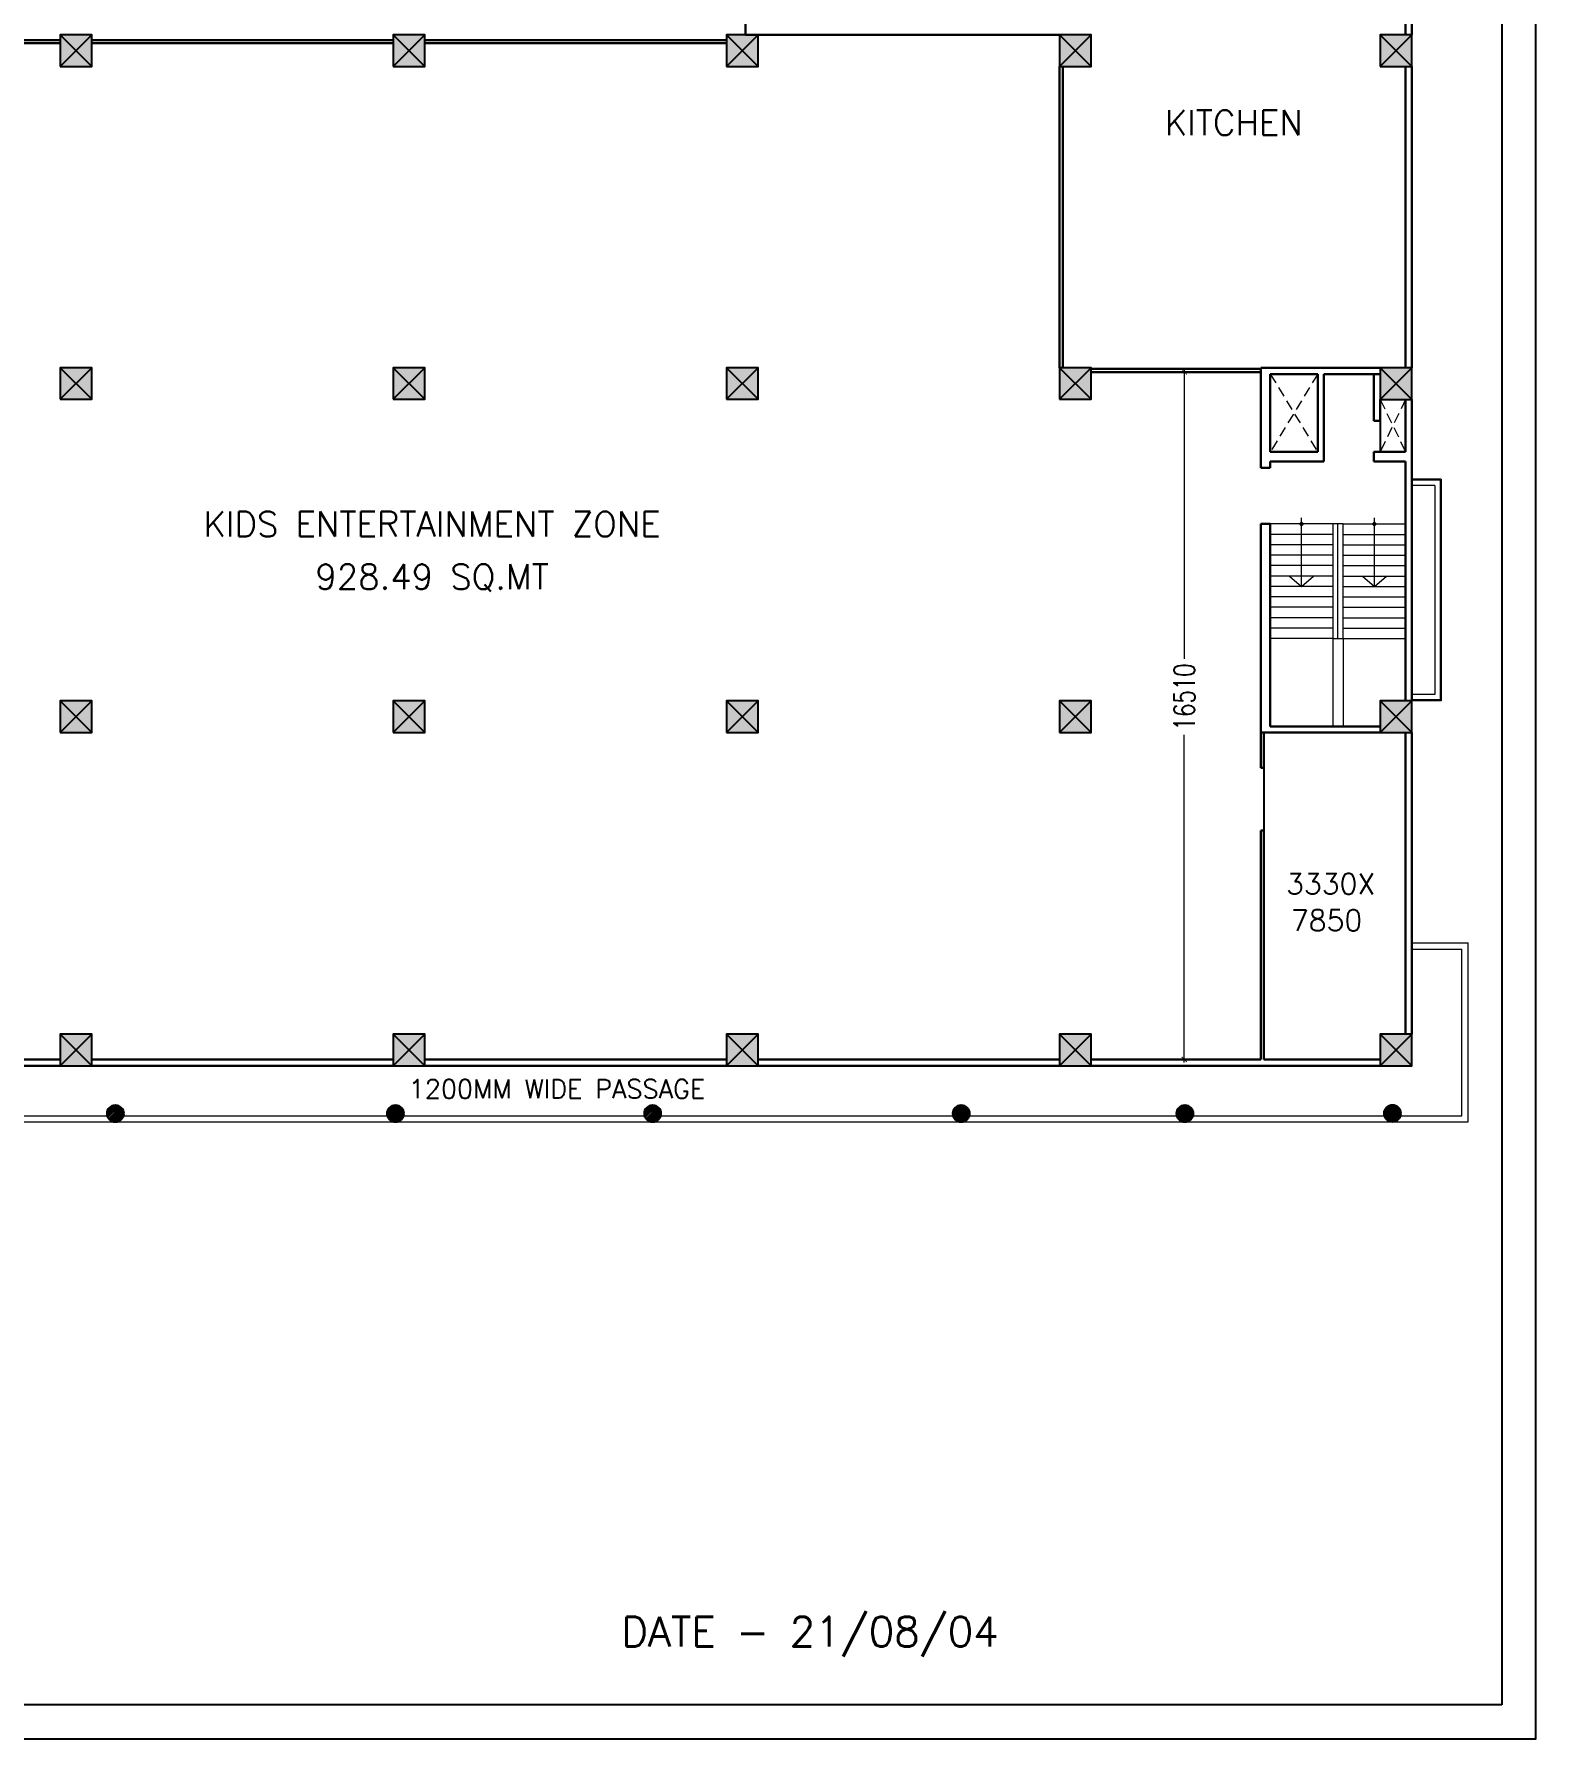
# Model space of a CAD drawing. Extents: x -14054 to 906348, y -36965 to 188562.
# Drawn here: x 623013 to 659080, y 60442 to 101385 of the extents above; entities that cross this region are included whole.
import ezdxf
from ezdxf.enums import TextEntityAlignment as Align

# ---------------------------------------------------------------- set-up
doc = ezdxf.new("R2010")
doc.units = 0
doc.header["$LTSCALE"] = 1000
doc.header["$MEASUREMENT"] = 0
doc.header["$PDMODE"] = 34
doc.header["$PDSIZE"] = -5
doc.linetypes.add('HIDDEN', pattern=[0.375, 0.25, -0.125])
doc.layers.get('0').update_dxf_attribs({"linetype": 'CONTINUOUS'})
doc.layers.get('DEFPOINTS').update_dxf_attribs({"linetype": 'CONTINUOUS'})
for name, color, linetype in [('BOR', 5, 'CONTINUOUS'), ('COL', 5, 'CONTINUOUS'), ('DIM', 5, 'CONTINUOUS'), ('DOOR', 6, 'CONTINUOUS'), ('HATCH', 9, 'CONTINUOUS'), ('SOLID', 252, 'CONTINUOUS')]:
    doc.layers.add(name, color=color, linetype=linetype)
for name, color, linetype, lineweight in [('HIDDEN', 7, 'HIDDEN', 15), ('STAIR', 4, 'CONTINUOUS', 15), ('TEXT', 3, 'CONTINUOUS', 15), ('WALL', 2, 'CONTINUOUS', 30), ('WIN', 6, 'CONTINUOUS', 9)]:
    doc.layers.add(name, color=color, linetype=linetype, lineweight=lineweight)
doc.styles.add('DIM', font='romans.shx', dxfattribs={"width": 0.75, "height": 500})
doc.styles.add('ROMAN', font='ROMANS')
doc.dimstyles.new('DIM2', dxfattribs={"dimtxt": 300, "dimasz": 300, "dimexe": 75, "dimexo": 0, "dimgap": 100, "dimtad": 1, "dimdec": 0, "dimzin": 1, "dimdsep": 46, "dimtxsty": 'DIM', "dimblk1": 'ARCHTICK', "dimblk2": 'ARCHTICK', "dimsah": 1, "dimcen": 0, "dimdle": 75, "dimclrd": 9, "dimclre": 9, "dimclrt": 3, "dimadec": 0, "dimazin": 0, "dimtfac": 1, "dimtdec": 0, "dimtmove": 2, "dimatfit": 3, "dimldrblk": 'ARCHTICK', "dimfxl": 1, "dimtolj": 1, "dimtzin": 12, "dimarcsym": 0})

# ---------------------------------------------------------------- blocks, each defined once
blk = doc.blocks.new('_ARCHTICK')
at = {"color": 0, "linetype": 'ByBlock', "const_width": 0.15}
blk.add_lwpolyline([(-0.5, -0.5), (0.5, 0.5)], dxfattribs=at)
blk = doc.blocks.new('*D83')
at = {"layer": 'DEFPOINTS', "color": 0, "transparency": 16777216}
for p in [(650719, 93269), (650636, 76759), (650719, 76759)]:
    blk.add_point(p, dxfattribs=at)
at = {"layer": 'DIM', "color": 9, "lineweight": -2, "transparency": 16777216}
for p, q in [((650719, 93269), (650561, 93269)), ((650636, 93344), (650636, 86378)), ((650636, 76684), (650636, 84553)), ((650719, 76759), (650561, 76759))]:
    blk.add_line(p, q, dxfattribs=at)
at = {"layer": 'DIM', "color": 9, "lineweight": -2, "transparency": 16777216, "xscale": 125, "yscale": 125, "zscale": 125}
for p, rotation in [((650636, 93269), 90), ((650636, 76759), 270)]:
    blk.add_blockref('_ARCHTICK', p, dxfattribs=dict(at, rotation=rotation))
at = {"layer": 'DIM', "color": 3, "transparency": 16777216, "insert": (650636, 85466), "char_height": 500, "attachment_point": 5, "rotation": 90, "style": 'DIM'}
blk.add_mtext('\\A1;16510', dxfattribs=at)
blk = doc.blocks.new('*U46')
at = {"layer": 'HATCH'}
h = blk.add_hatch(dxfattribs=at)
h.set_pattern_fill('ANSI31', color=256, scale=300, style=0)
h.set_pattern_definition([(45, (178624.667, -61396.816), (-26.5165043, 26.5165043), [])])
h.paths.add_polyline_path([(624764.2, 75459.15, 0.06325422), (624770.55, 75409.15), (625157.85, 75409.15, 0.06325422), (625164.2, 75459.15, 1)])
h.paths.add_polyline_path([(625157.85, 75409.15), (624770.55, 75409.15, 0.77459667)])
h = blk.add_hatch(dxfattribs=at)
h.set_pattern_fill('ANSI31', color=256, scale=300, style=0)
h.set_pattern_definition([(45, (185352.318, -61396.816), (-26.5165043, 26.5165043), [])])
h.paths.add_polyline_path([(631491.85, 75459.15, 0.06325422), (631498.21, 75409.15), (631885.5, 75409.15, 0.06325422), (631891.85, 75459.15, 1)])
h.paths.add_polyline_path([(631885.5, 75409.15), (631498.21, 75409.15, 0.77459667)])
h = blk.add_hatch(dxfattribs=at)
h.set_pattern_fill('ANSI31', color=256, scale=300, style=0)
h.set_pattern_definition([(45, (191528.885, -61396.816), (-26.5165043, 26.5165043), [])])
h.paths.add_polyline_path([(637668.42, 75459.15, 0.06325422), (637674.77, 75409.15), (638062.07, 75409.15, 0.06325422), (638068.42, 75459.15, 1)])
h.paths.add_polyline_path([(638062.07, 75409.15), (637674.77, 75409.15, 0.77459667)])
h = blk.add_hatch(dxfattribs=at)
h.set_pattern_fill('ANSI31', color=256, scale=300, style=0)
h.set_pattern_definition([(45, (198938.348, -61396.816), (-26.5165043, 26.5165043), [])])
h.paths.add_polyline_path([(645077.88, 75459.15, 0.06325422), (645084.24, 75409.15), (645471.53, 75409.15, 0.06325422), (645477.88, 75459.15, 1)])
h.paths.add_polyline_path([(645471.53, 75409.15), (645084.24, 75409.15, 0.77459667)])
h = blk.add_hatch(dxfattribs=at)
h.set_pattern_fill('ANSI31', color=256, scale=300, style=0)
h.set_pattern_definition([(45, (204310.705, -61396.816), (-26.5165043, 26.5165043), [])])
h.paths.add_polyline_path([(650450.24, 75459.15, 0.06325422), (650456.59, 75409.15), (650843.89, 75409.15, 0.06325422), (650850.24, 75459.15, 1)])
h.paths.add_polyline_path([(650843.89, 75409.15), (650456.59, 75409.15, 0.77459667)])
h = blk.add_hatch(dxfattribs=at)
h.set_pattern_fill('ANSI31', color=256, scale=300, style=0)
h.set_pattern_definition([(45, (209294.792, -61392.89), (-26.5165043, 26.5165043), [])])
h.paths.add_polyline_path([(655434.33, 75463.08, 0.06325422), (655440.68, 75413.08), (655827.98, 75413.08, 0.06325422), (655834.33, 75463.08, 1)])
h.paths.add_polyline_path([(655827.98, 75413.08), (655440.68, 75413.08, 0.77459667)])
at = {"layer": 'SOLID'}
for points in [[(623640.34, 100609.15), (624400.34, 100609.15), (624400.34, 101369.15), (623640.34, 101369.15)], [(631640.34, 100609.15), (632400.34, 100609.15), (632400.34, 101369.15), (631640.34, 101369.15)], [(639640.34, 100609.15), (640400.34, 100609.15), (640400.34, 101369.15), (639640.34, 101369.15)], [(647640.34, 100609.15), (648400.34, 100609.15), (648400.34, 101369.15), (647640.34, 101369.15)], [(655340.34, 100606.15), (656100.34, 100606.15), (656100.34, 101366.15), (655340.34, 101366.15)], [(623640.34, 92613.15), (624400.34, 92613.15), (624400.34, 93373.15), (623640.34, 93373.15)], [(631640.34, 92613.15), (632400.34, 92613.15), (632400.34, 93373.15), (631640.34, 93373.15)], [(639640.34, 92613.15), (640400.34, 92613.15), (640400.34, 93373.15), (639640.34, 93373.15)], [(647640.34, 92613.15), (648400.34, 92613.15), (648400.34, 93373.15), (647640.34, 93373.15)], [(655340.34, 92609.15), (656100.34, 92609.15), (656100.34, 93369.15), (655340.34, 93369.15)], [(623640.34, 84609.15), (624400.34, 84609.15), (624400.34, 85369.15), (623640.34, 85369.15)], [(631640.34, 84609.15), (632400.34, 84609.15), (632400.34, 85369.15), (631640.34, 85369.15)], [(639640.34, 84609.15), (640400.34, 84609.15), (640400.34, 85369.15), (639640.34, 85369.15)], [(647640.34, 84609.15), (648400.34, 84609.15), (648400.34, 85369.15), (647640.34, 85369.15)], [(655340.34, 84609.15), (656100.34, 84609.15), (656100.34, 85369.15), (655340.34, 85369.15)], [(623640.34, 76609.15), (624400.34, 76609.15), (624400.34, 77369.15), (623640.34, 77369.15)], [(631640.34, 76609.15), (632400.34, 76609.15), (632400.34, 77369.15), (631640.34, 77369.15)], [(639640.34, 76609.15), (640400.34, 76609.15), (640400.34, 77369.15), (639640.34, 77369.15)], [(647640.34, 76609.15), (648400.34, 76609.15), (648400.34, 77369.15), (647640.34, 77369.15)], [(655340.34, 76609.15), (656100.34, 76609.15), (656100.34, 77369.15), (655340.34, 77369.15)]]:
    blk.add_hatch(color=256, dxfattribs=at).paths.add_polyline_path(points)
at = {"layer": 'BOR', "color": 2, "ltscale": 140}
for points in [[(551691.67, 139976.49), (551691.67, 60441.6), (659079.84, 60441.6), (659079.84, 139976.49)], [(658260.59, 61260.85), (552510.93, 61260.85), (552510.93, 139157.23), (658260.59, 139157.23)]]:
    blk.add_lwpolyline(points, close=True, dxfattribs=at)
at = {"layer": 'COL', "color": 7}
for p, q in [((624400.34, 101369.15), (623640.34, 100609.15)), ((623640.34, 101369.15), (624400.34, 100609.15)), ((632400.34, 101369.15), (631640.34, 100609.15)), ((631640.34, 101369.15), (632400.34, 100609.15)), ((640400.34, 101369.15), (639640.34, 100609.15)), ((639640.34, 101369.15), (640400.34, 100609.15)), ((648400.34, 101369.15), (647640.34, 100609.15)), ((647640.34, 101369.15), (648400.34, 100609.15)), ((656100.34, 101366.15), (655340.34, 100606.15)), ((655340.34, 101366.15), (656100.34, 100606.15)), ((624400.34, 93373.15), (623640.34, 92613.15)), ((623640.34, 93373.15), (624400.34, 92613.15)), ((632400.34, 93373.15), (631640.34, 92613.15)), ((631640.34, 93373.15), (632400.34, 92613.15)), ((640400.34, 93373.15), (639640.34, 92613.15)), ((639640.34, 93373.15), (640400.34, 92613.15)), ((648400.34, 93373.15), (647640.34, 92613.15)), ((647640.34, 93373.15), (648400.34, 92613.15)), ((656100.34, 93369.15), (655340.34, 92609.15)), ((655340.34, 93369.15), (656100.34, 92609.15)), ((656100.34, 93369.15), (655340.34, 92609.15)), ((655340.34, 93369.15), (656100.34, 92609.15)), ((624400.34, 85369.15), (623640.34, 84609.15)), ((623640.34, 85369.15), (624400.34, 84609.15)), ((632400.34, 85369.15), (631640.34, 84609.15)), ((631640.34, 85369.15), (632400.34, 84609.15)), ((640400.34, 85369.15), (639640.34, 84609.15)), ((639640.34, 85369.15), (640400.34, 84609.15)), ((648400.34, 85369.15), (647640.34, 84609.15)), ((647640.34, 85369.15), (648400.34, 84609.15)), ((656100.34, 85369.15), (655340.34, 84609.15)), ((655340.34, 85369.15), (656100.34, 84609.15)), ((624400.34, 77369.15), (623640.34, 76609.15)), ((623640.34, 77369.15), (624400.34, 76609.15)), ((632400.34, 77369.15), (631640.34, 76609.15)), ((631640.34, 77369.15), (632400.34, 76609.15)), ((640400.34, 77369.15), (639640.34, 76609.15)), ((639640.34, 77369.15), (640400.34, 76609.15)), ((648400.34, 77369.15), (647640.34, 76609.15)), ((647640.34, 77369.15), (648400.34, 76609.15)), ((656100.34, 77369.15), (655340.34, 76609.15)), ((655340.34, 77369.15), (656100.34, 76609.15))]:
    blk.add_line(p, q, dxfattribs=at)
at = {"layer": 'COL'}
for points in [[(623640.34, 100609.15), (624400.34, 100609.15), (624400.34, 101369.15), (623640.34, 101369.15)], [(631640.34, 100609.15), (632400.34, 100609.15), (632400.34, 101369.15), (631640.34, 101369.15)], [(639640.34, 100609.15), (640400.34, 100609.15), (640400.34, 101369.15), (639640.34, 101369.15)], [(647640.34, 100609.15), (648400.34, 100609.15), (648400.34, 101369.15), (647640.34, 101369.15)], [(655340.34, 100606.15), (656100.34, 100606.15), (656100.34, 101366.15), (655340.34, 101366.15)], [(623640.34, 92613.15), (624400.34, 92613.15), (624400.34, 93373.15), (623640.34, 93373.15)], [(631640.34, 92613.15), (632400.34, 92613.15), (632400.34, 93373.15), (631640.34, 93373.15)], [(639640.34, 92613.15), (640400.34, 92613.15), (640400.34, 93373.15), (639640.34, 93373.15)], [(647640.34, 92613.15), (648400.34, 92613.15), (648400.34, 93373.15), (647640.34, 93373.15)], [(655340.34, 92609.15), (656100.34, 92609.15), (656100.34, 93369.15), (655340.34, 93369.15)], [(623640.34, 84609.15), (624400.34, 84609.15), (624400.34, 85369.15), (623640.34, 85369.15)], [(631640.34, 84609.15), (632400.34, 84609.15), (632400.34, 85369.15), (631640.34, 85369.15)], [(639640.34, 84609.15), (640400.34, 84609.15), (640400.34, 85369.15), (639640.34, 85369.15)], [(647640.34, 84609.15), (648400.34, 84609.15), (648400.34, 85369.15), (647640.34, 85369.15)], [(655340.34, 84609.15), (656100.34, 84609.15), (656100.34, 85369.15), (655340.34, 85369.15)], [(623640.34, 76609.15), (624400.34, 76609.15), (624400.34, 77369.15), (623640.34, 77369.15)], [(631640.34, 76609.15), (632400.34, 76609.15), (632400.34, 77369.15), (631640.34, 77369.15)], [(639640.34, 76609.15), (640400.34, 76609.15), (640400.34, 77369.15), (639640.34, 77369.15)], [(647640.34, 76609.15), (648400.34, 76609.15), (648400.34, 77369.15), (647640.34, 77369.15)], [(655340.34, 76609.15), (656100.34, 76609.15), (656100.34, 77369.15), (655340.34, 77369.15)]]:
    blk.add_lwpolyline(points, close=True, dxfattribs=at)
at = {"layer": 'DOOR', "linetype": 'Continuous'}
blk.add_line((655340.25, 92099.15), (655340.25, 91349.15), dxfattribs=at)
at = {"layer": 'DOOR'}
blk.add_line((652545.31, 83759.69), (652545.31, 82259.69), dxfattribs=at)
at = {"layer": 'HIDDEN'}
for p, q in [((652700.26, 93219.38), (653840.25, 91349.15)), ((653840.25, 93219.38), (652700.26, 91349.15)), ((655950.26, 92609.15), (655340.25, 91349.15)), ((655340.34, 92609.15), (655950.26, 91349.15))]:
    blk.add_line(p, q, dxfattribs=at)
at = {"layer": 'STAIR', "linetype": 'Continuous'}
for p, q in [((653450.31, 88119.15), (653450.31, 89769.15)), ((655200.27, 88119.15), (655200.27, 89769.15))]:
    blk.add_line(p, q, dxfattribs=at)
at = {"layer": 'STAIR'}
for p, q in [((654200.31, 89619.15), (652700.31, 89619.15)), ((654200.31, 89369.15), (652700.31, 89369.15)), ((654450.27, 89619.15), (655950.27, 89619.15)), ((654450.28, 89369.15), (655950.28, 89369.15)), ((654200.31, 89119.15), (652700.31, 89119.15)), ((654200.31, 88869.15), (652700.31, 88869.15)), ((654450.28, 89119.15), (655950.28, 89119.15)), ((654450.28, 88869.15), (655950.28, 88869.15)), ((654200.3, 88619.15), (652700.3, 88619.15)), ((654450.28, 88619.15), (655950.28, 88619.15)), ((654200.3, 88369.15), (652700.3, 88369.15)), ((654200.3, 88119.15), (652700.3, 88119.15)), ((654450.28, 88369.15), (655950.28, 88369.15)), ((654450.28, 88119.15), (655950.28, 88119.15)), ((654200.3, 87869.15), (652700.3, 87869.15)), ((654200.3, 87619.15), (652700.3, 87619.15)), ((654450.28, 87869.15), (655950.28, 87869.15)), ((654450.28, 87619.15), (655950.28, 87619.15)), ((654200.3, 87369.15), (652700.3, 87369.15)), ((654450.29, 87369.15), (655950.29, 87369.15)), ((654200.29, 86869.15), (652700.29, 86869.15)), ((654200.3, 87119.15), (652700.3, 87119.15)), ((654200.29, 86869.15), (654200.29, 84759.15)), ((654450.29, 87119.15), (655950.29, 87119.15)), ((654450.29, 86869.15), (655950.29, 86869.15)), ((654450.29, 86869.15), (654450.29, 84759.15))]:
    blk.add_line(p, q, dxfattribs=at)
at = {"layer": 'STAIR', "color": 3}
blk.add_line((654325.29, 86869.15), (654325.29, 89619.15), dxfattribs=at)
at = {"layer": 'STAIR', "linetype": 'Continuous', "const_width": 50}
for points in [[(653450.31, 89644.15, 1), (653450.31, 89594.15, 1)], [(655200.27, 89644.15, 1), (655200.27, 89594.15, 1)]]:
    blk.add_lwpolyline(points, format="xyb", close=True, dxfattribs=at)
at = {"layer": 'STAIR', "color": 3}
blk.add_lwpolyline([(654450.27, 89619.15), (654200.29, 89619.15), (654200.27, 89619.15), (654200.29, 86869.15), (654200.29, 86869.15), (654450.29, 86869.15)], close=True, dxfattribs=at)
at = {"layer": 'STAIR', "linetype": 'Continuous'}
for points in [[(653162.63, 88369.15), (653450.31, 88119.15), (653737.99, 88369.15)], [(654912.59, 88369.15), (655200.27, 88119.15), (655487.96, 88369.15)]]:
    blk.add_lwpolyline(points, dxfattribs=at)
at = {"layer": 'WALL', "color": 2, "ltscale": 140}
for p, q in [((656100.34, 101366.15), (656100.34, 106349.66)), ((655950.34, 101366.15), (655950.34, 103494.15)), ((655950.34, 93369.15), (655950.34, 100606.15)), ((656100.34, 93369.15), (656100.34, 100606.15)), ((655950.34, 93219.15), (655950.34, 93219.37)), ((655950.34, 91349.15), (655950.34, 92609.15)), ((656100.34, 85369.15), (656100.34, 92609.15)), ((655950.34, 85369.15), (655950.34, 91119.15)), ((655950.34, 77369.15), (655950.34, 84609.15)), ((656100.34, 77369.15), (656100.34, 84609.15))]:
    blk.add_line(p, q, dxfattribs=at)
at = {"layer": 'WALL'}
for p, q in [((640100.34, 103738.22), (640100.34, 101369.15)), ((616400.34, 101238.22), (623640.34, 101238.22)), ((616400.34, 101163.22), (623640.34, 101163.22)), ((624400.34, 101238.22), (631640.34, 101238.22)), ((624400.34, 101163.22), (631640.34, 101163.22)), ((632400.34, 101238.22), (639640.34, 101238.22)), ((632400.34, 101163.22), (639640.34, 101163.22)), ((647640.34, 93373.15), (647640.34, 100609.15)), ((652470.26, 93344.15), (648400.34, 93344.15)), ((652470.26, 93269.15), (648400.34, 93269.15)), ((653990.25, 93219.38), (655340.34, 93219.37)), ((655950.34, 93219.37), (655950.56, 93219.37)), ((652700.3, 90969.15), (652470.27, 90969.15)), ((652700.3, 91119.15), (652700.27, 91119.15)), ((652700.31, 89619.15), (652470.27, 89619.15)), ((652700.3, 84759.15), (655340.34, 84759.15)), ((655340.34, 84609.15), (652470.3, 84609.15)), ((652470.31, 83759.68), (652545.31, 83759.69)), ((652470.31, 82259.68), (652545.31, 82259.69)), ((616400.34, 76759.15), (623640.34, 76759.15)), ((616400.34, 76609.15), (623640.34, 76609.15)), ((624400.34, 76759.15), (631640.34, 76759.15)), ((624400.34, 76609.15), (631640.34, 76609.15)), ((632400.34, 76759.15), (639640.34, 76759.15)), ((632400.34, 76609.15), (639640.34, 76609.15)), ((640400.34, 76759.15), (647640.34, 76759.15)), ((640400.34, 76609.15), (647640.34, 76609.15)), ((648400.34, 76759.15), (652470.34, 76759.15)), ((648400.34, 76609.15), (655340.34, 76609.15)), ((652545.34, 76759.15), (655340.34, 76759.15))]:
    blk.add_line(p, q, dxfattribs=at)
at = {"layer": 'WALL', "linetype": 'Continuous'}
for p, q in [((652470.26, 93369.15), (652470.27, 90969.15)), ((652470.26, 93369.15), (655340.34, 93369.15)), ((652700.26, 93219.38), (652700.27, 91349.15)), ((652700.26, 93219.15), (653840.25, 93219.15)), ((652700.26, 93219.15), (652700.26, 91349.15)), ((653840.25, 93219.15), (653840.25, 91349.15)), ((653990.25, 93219.38), (653990.25, 91119.15)), ((655190.25, 93219.37), (655190.25, 92098.93)), ((655340.34, 92608.93), (655340.25, 92098.93)), ((655950.26, 92609.15), (655950.26, 91349.15)), ((656100.35, 92609.15), (656100.35, 92431.02)), ((655190.25, 92098.93), (655340.25, 92098.93)), ((652700.26, 91349.15), (653840.25, 91349.15)), ((655190.25, 91349.15), (655950.34, 91349.15)), ((655190.25, 91349.15), (655190.25, 91119.15)), ((656100.26, 91531.02), (656100.27, 90692.66)), ((656100.26, 91531.02), (656100.27, 90692.66)), ((652700.27, 91119.15), (653990.25, 91119.15)), ((652700.27, 91119.15), (652700.27, 90969.15)), ((655190.25, 91119.15), (655950.34, 91119.15)), ((652470.27, 89619.15), (652470.31, 83759.68)), ((652700.27, 89619.15), (652700.3, 84759.15)), ((652545.3, 84609.15), (652545.31, 83759.69)), ((652470.31, 82259.68), (652470.34, 76759.15)), ((652545.31, 82259.69), (652545.34, 76759.15))]:
    blk.add_line(p, q, dxfattribs=at)
at = {"layer": 'WALL'}
for points in [[(647640.34, 101369.15), (640100.34, 101369.15)], [(647715.34, 93373.15), (647715.34, 100609.15)]]:
    blk.add_lwpolyline(points, dxfattribs=at)
for centre in [(624964.2, 75459.15), (631691.85, 75459.15), (637868.42, 75459.15), (645277.88, 75459.15), (650650.24, 75459.15), (655634.33, 75463.08)]:
    blk.add_circle(centre, 200, dxfattribs=at)
at = {"layer": 'WIN'}
for p, q in [((656781.76, 90667.66), (656100.29, 90667.66)), ((656656.1, 90542), (656100.29, 90542)), ((656806.76, 90692.66), (656100.34, 90692.66)), ((656656.1, 90542), (656656.1, 85523.32)), ((656781.76, 90667.66), (656781.76, 85397.66)), ((656806.76, 90692.66), (656806.76, 85372.66)), ((656656.1, 85523.32), (656100.29, 85523.32)), ((656781.76, 85397.66), (656100.29, 85397.66)), ((656806.76, 85372.66), (656100.34, 85372.66)), ((656100.34, 79558.9), (657450.34, 79558.9)), ((657450.34, 75259.15), (657450.34, 79558.9)), ((656100.34, 79408.9), (657300.34, 79408.9)), ((657300.34, 75409.15), (657300.34, 79408.9)), ((619307.42, 75409.15), (624770.55, 75409.15)), ((625157.85, 75409.15), (631498.21, 75409.15)), ((631885.5, 75409.15), (637674.77, 75409.15)), ((638062.07, 75409.15), (645084.24, 75409.15)), ((645471.53, 75409.15), (650456.59, 75409.15)), ((650843.89, 75409.15), (655441.74, 75409.15)), ((655826.92, 75409.15), (657300.34, 75409.15)), ((615640.34, 75259.15), (657450.34, 75259.15))]:
    blk.add_line(p, q, dxfattribs=at)
at = {"layer": 'BOR', "color": 3, "ltscale": 140, "style": 'ROMAN'}
blk.add_text('DATE - 21/08/04', height=714.7359, dxfattribs=at).set_placement((637113.59, 62662.44))
at = {"layer": 'TEXT', "color": 3, "ltscale": 140, "style": 'ROMAN'}
for s, p in [('KITCHEN', (651826.6, 99255.11)), ('KIDS ENTERTAINMENT ZONE', (632570.78, 89616.83)), ('928.49 SQ.MT', (632570.78, 88323.12))]:
    blk.add_text(s, height=600, dxfattribs=at).set_placement(p, align=Align.MIDDLE)
for s, height, p in [('3330X', 500, (653080.82, 80725.91)), ('7850', 500, (653195.04, 79849.15)), ('1200MM WIDE PASSAGE', 450, (632012.51, 75826.84))]:
    blk.add_text(s, height=height, dxfattribs=at).set_placement(p)
at = {"layer": 'DIM'}
dim = blk.add_linear_dim(base=(650635.82, 76759.15), p1=(650719.15, 93269.15), p2=(650719.15, 76759.15), angle=90, dimstyle='DIM2', override={"dimtxt": 500, "dimasz": 125}, dxfattribs=at)
dim.commit()
dim.dimension.update_dxf_attribs({"geometry": '*D83', "text_midpoint": (650635.82, 85465.67), "dimtype": 160})

msp = doc.modelspace()

# ---------------------------------------------------------------- block references
at = {"layer": 'TEXT'}
msp.add_blockref('*U46', (0, 0), dxfattribs=at)

doc.saveas('drawing.dxf')
